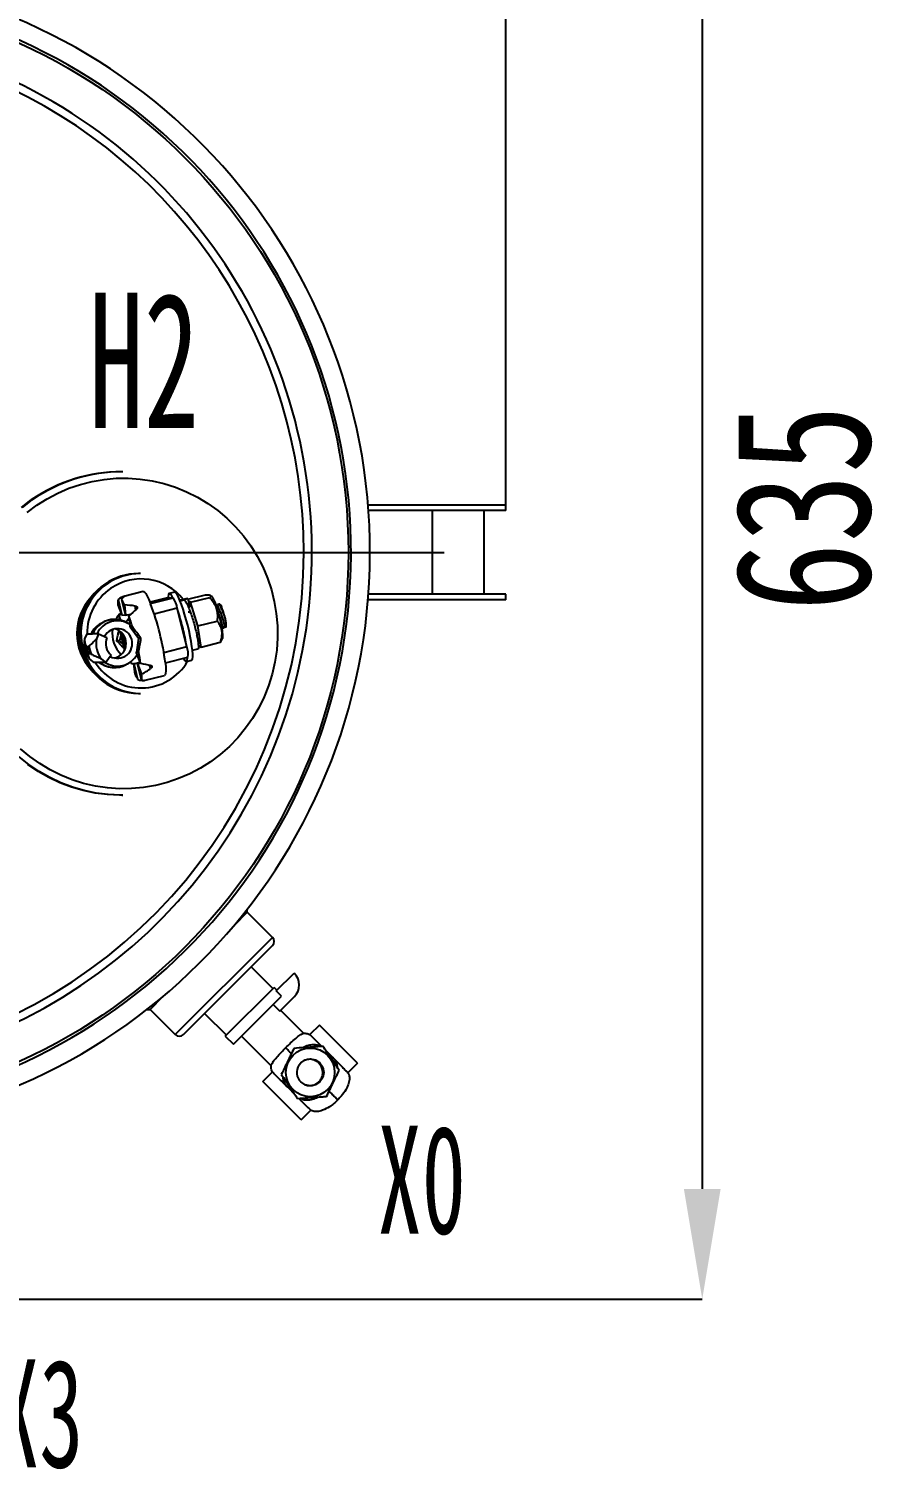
# Model space of a CAD drawing. Header units: millimetres. Extents: x 0 to 6631, y 0 to 4689.
# Drawn here: x 1469 to 1788, y 1236 to 1768 of the extents above; entities that cross this region are included whole.
import ezdxf

# ---------------------------------------------------------------- set-up
doc = ezdxf.new("R2010")
doc.units = ezdxf.units.MM
doc.header["$LTSCALE"] = 13
doc.linetypes.add('CENTERX2', pattern=[101.6, 63.5, -12.7, 12.7, -12.7])
for name, color, linetype in [('2', 3, 'Continuous'), ('中心符号线', 7, 'CENTERX2'), ('中心线', 1, 'CENTERX2'), ('几何体', 7, 'Continuous'), ('尺寸', 3, 'Continuous')]:
    doc.layers.add(name, color=color, linetype=linetype)
doc.styles.add('SLDTEXTSTYLE0', font='hyswlongfangsong.ttf')
doc.styles.add('仿宋体', font='')
doc.styles.get('仿宋体').set_extended_font_data('STFangsong')
doc.dimstyles.new('SLDDIMSTYLE0', dxfattribs={"dimtxt": 50, "dimasz": 40.8, "dimexe": 0, "dimexo": 0.0625, "dimgap": 12.5, "dimtad": 2, "dimdec": 0, "dimrnd": 1e-09, "dimzin": 12, "dimdsep": 46, "dimtxsty": 'SLDTEXTSTYLE0', "dimsah": 1, "dimcen": 0.09, "dimadec": 0, "dimazin": 3, "dimtfac": 1, "dimtdec": 0, "dimtmove": 0, "dimatfit": 0, "dimfxl": 1, "dimfrac": 2, "dimtolj": 1, "dimtzin": 12, "dimarcsym": 0})

# ---------------------------------------------------------------- blocks, each defined once
blk = doc.blocks.new('SW_CENTERMARKSYMBOL_0')
at = {"layer": '中心符号线', "color": 0}
for p, q in [((0, 5), (0, 242)), ((-5, 0), (-242, 0)), ((0, 0), (-2.5, 0)), ((0, 0), (0, 2.5)), ((0, 0), (0, -2.5)), ((0, 0), (2.5, 0)), ((5, 0), (242, 0)), ((0, -5), (0, -242))]:
    blk.add_line(p, q, dxfattribs=at)
blk = doc.blocks.new('*D21')
at = {"layer": 'Defpoints', "color": 0, "transparency": 16777216}
for p in [(1645.45, 1968.59), (1115.85, 1590.21), (1645.45, 1590.21)]:
    blk.add_point(p, dxfattribs=at)
at = {"layer": '尺寸', "color": 0, "lineweight": -2, "transparency": 16777216}
for p, q in [((1115.85, 1590.27), (1115.85, 1968.59)), ((1156.65, 1968.59), (1604.65, 1968.59)), ((1645.45, 1590.27), (1645.45, 1968.59))]:
    blk.add_line(p, q, dxfattribs=at)
at = {"layer": '尺寸', "color": 0, "transparency": 16777216}
for points in [[(1156.65, 1975.39), (1156.65, 1961.79), (1115.85, 1968.59)], [(1604.65, 1975.39), (1604.65, 1961.79), (1645.45, 1968.59)]]:
    blk.add_solid(points, dxfattribs=at)
at = {"layer": '尺寸', "color": 0, "transparency": 16777216, "insert": (1380.65, 2006.09), "char_height": 50, "attachment_point": 5, "style": 'SLDTEXTSTYLE0'}
blk.add_mtext('\\A1;585', dxfattribs=at)
blk = doc.blocks.new('*D22')
at = {"layer": 'Defpoints', "color": 0, "transparency": 16777216}
for p in [(1425.41, 1883.83), (1439.36, 1298.41), (1718.11, 1298.41)]:
    blk.add_point(p, dxfattribs=at)
at = {"layer": '尺寸', "color": 0, "lineweight": -2, "transparency": 16777216}
for p, q in [((1425.48, 1883.83), (1718.11, 1883.83)), ((1718.11, 1843.03), (1718.11, 1339.21)), ((1439.42, 1298.41), (1718.11, 1298.41))]:
    blk.add_line(p, q, dxfattribs=at)
at = {"layer": '尺寸', "color": 0, "transparency": 16777216}
for points in [[(1711.31, 1843.03), (1724.91, 1843.03), (1718.11, 1883.83)], [(1711.31, 1339.21), (1724.91, 1339.21), (1718.11, 1298.41)]]:
    blk.add_solid(points, dxfattribs=at)
at = {"layer": '尺寸', "color": 0, "transparency": 16777216, "insert": (1755.61, 1591.12), "char_height": 50, "attachment_point": 5, "rotation": 90, "style": 'SLDTEXTSTYLE0'}
blk.add_mtext('\\A1;635', dxfattribs=at)

msp = doc.modelspace()

# ---------------------------------------------------------------- linework, layer by layer
at = {"layer": '几何体'}
for p, q in [((1503.62, 1604.56), (1503.27, 1604.56)), ((1645.45, 1592.21), (1594.43, 1592.21)), ((1645.45, 1590.21), (1594.59, 1590.21)), ((1618.31, 1559.21), (1618.31, 1590.21)), ((1637.35, 1559.21), (1637.35, 1590.21)), ((1645.45, 1590.21), (1645.45, 1592.21)), ((1510.17, 1566.88), (1509.46, 1566.88)), ((1501.9, 1557.26), (1503.35, 1551.43)), ((1503.24, 1557.26), (1504.69, 1551.43)), ((1511.21, 1560.22), (1504.02, 1558.4)), ((1520.26, 1557.93), (1513.74, 1556.28)), ((1520.28, 1557.94), (1513.75, 1556.28)), ((1513.93, 1555.81), (1522.31, 1557.94)), ((1520.26, 1557.93), (1520.28, 1557.94)), ((1520.28, 1557.94), (1522.31, 1557.94)), ((1522.75, 1560.05), (1520.83, 1559.56)), ((1524.85, 1556.75), (1526.44, 1557.15)), ((1527.54, 1557.69), (1525.02, 1557.05)), ((1525.03, 1556.98), (1525.18, 1557.04)), ((1525.18, 1557.04), (1527.68, 1557.67)), ((1525.23, 1556.85), (1525.18, 1557.04)), ((1527.53, 1557.61), (1527.68, 1557.67)), ((1527.68, 1557.67), (1528.42, 1554.58)), ((1527.75, 1557.37), (1534.23, 1559.02)), ((1528.74, 1556.28), (1527.9, 1556.77)), ((1528.74, 1556.28), (1535.84, 1558.08)), ((1531.49, 1547.51), (1528.74, 1556.28)), ((1536.52, 1558.48), (1536.1, 1558.81)), ((1645.45, 1557.21), (1594.43, 1557.21)), ((1645.45, 1559.21), (1594.59, 1559.21)), ((1645.45, 1557.21), (1645.45, 1559.21)), ((1501.81, 1555.29), (1503.33, 1551.43)), ((1502.24, 1551.18), (1502.85, 1549.64)), ((1503.35, 1551.43), (1503.33, 1551.43)), ((1503.35, 1551.43), (1504.63, 1551.67)), ((1504.31, 1555.29), (1504.72, 1551.43)), ((1504.72, 1551.43), (1504.69, 1551.43)), ((1504.72, 1551.43), (1506.68, 1551.87)), ((1505.93, 1551.18), (1506.33, 1547.31)), ((1506.3, 1551.52), (1506.21, 1551.76)), ((1508.45, 1553.43), (1508.3, 1554.87)), ((1523.83, 1554.06), (1515.32, 1551.9)), ((1527.36, 1539.87), (1523.83, 1554.06)), ((1528.42, 1554.58), (1527.96, 1554.46)), ((1528.79, 1552.46), (1528.75, 1552.42)), ((1529.14, 1552.16), (1528.87, 1552.34)), ((1538.47, 1554.82), (1538.22, 1554.88)), ((1539.3, 1555.56), (1539.02, 1555.49)), ((1539.63, 1555.5), (1539.41, 1555.55)), ((1496.32, 1548.85), (1495.51, 1548.41)), ((1500.66, 1549.92), (1500.51, 1549.92)), ((1502.52, 1545.58), (1504.29, 1538.46)), ((1504.85, 1548.85), (1506, 1550.48)), ((1505.66, 1548.41), (1504.85, 1548.85)), ((1506.38, 1547.11), (1506.33, 1547.31)), ((1506.38, 1547.11), (1509.46, 1542.94)), ((1507.22, 1547.11), (1506.38, 1547.11)), ((1531.49, 1547.51), (1538.59, 1549.31)), ((1532.63, 1539.68), (1531.49, 1547.51)), ((1540.35, 1546.38), (1540.59, 1546.44)), ((1541.34, 1547.13), (1541.64, 1547.04)), ((1490.31, 1544.59), (1489.52, 1542.75)), ((1490.31, 1544.59), (1492.44, 1544.59)), ((1492.59, 1544.59), (1492.44, 1544.59)), ((1494.71, 1544.59), (1492.59, 1544.59)), ((1494.71, 1544.59), (1493.91, 1542.75)), ((1494.71, 1544.59), (1497.8, 1543.23)), ((1502.46, 1542.02), (1501.43, 1542.02)), ((1502.94, 1543.91), (1502.46, 1542.02)), ((1502.46, 1542.02), (1503.71, 1540.79)), ((1503.4, 1544.83), (1504.72, 1539.54)), ((1509.46, 1542.94), (1508.7, 1537.8)), ((1510.4, 1542.94), (1509.46, 1542.94)), ((1530.99, 1544.01), (1531.02, 1544.04)), ((1531.64, 1540.26), (1532.63, 1539.68)), ((1532.63, 1539.68), (1539.74, 1541.48)), ((1540.09, 1541.87), (1540.5, 1542.79)), ((1489.99, 1540.13), (1490.35, 1539.84)), ((1490.35, 1539.84), (1490.55, 1539.84)), ((1490.55, 1539.84), (1491.17, 1540.13)), ((1491, 1537.22), (1490.76, 1537.03)), ((1491, 1537.22), (1491.21, 1537.22)), ((1491.94, 1537.03), (1491.21, 1537.22)), ((1491.38, 1535.26), (1492.94, 1534.02)), ((1495.78, 1535.26), (1497.34, 1534.02)), ((1499.42, 1536.7), (1497.34, 1534.02)), ((1509.37, 1536.01), (1508.63, 1536.38)), ((1509.54, 1537.8), (1508.7, 1537.8)), ((1508.75, 1537.6), (1508.7, 1537.8)), ((1510.26, 1533.74), (1508.75, 1537.6)), ((1518.86, 1537.71), (1527.36, 1539.87)), ((1519.43, 1533.87), (1527.79, 1535.99)), ((1527.22, 1534.36), (1529.14, 1534.85)), ((1529.44, 1538.5), (1531.47, 1539.01)), ((1495.07, 1534.02), (1492.94, 1534.02)), ((1494.87, 1534.02), (1495.51, 1533.63)), ((1495.21, 1534.02), (1495.07, 1534.02)), ((1497.34, 1534.02), (1495.21, 1534.02)), ((1495.51, 1533.63), (1496.32, 1533.19)), ((1500.51, 1532.12), (1500.66, 1532.12)), ((1504.85, 1533.19), (1505.66, 1533.63)), ((1506.58, 1533.74), (1506.45, 1534.12)), ((1506.58, 1533.74), (1506.53, 1534.18)), ((1507.79, 1533.49), (1510.1, 1534.15)), ((1507.79, 1533.49), (1507.82, 1533.49)), ((1508.19, 1529.62), (1507.79, 1533.49)), ((1510.19, 1533.93), (1507.82, 1533.49)), ((1509.27, 1527.65), (1507.82, 1533.49)), ((1509.15, 1533.49), (1510.2, 1533.89)), ((1510.6, 1527.65), (1509.15, 1533.49)), ((1509.15, 1533.49), (1509.18, 1533.49)), ((1510.28, 1533.73), (1509.18, 1533.49)), ((1510.7, 1529.62), (1509.18, 1533.49)), ((1514.04, 1531.78), (1513.55, 1533.03)), ((1511.89, 1527.38), (1519.07, 1529.2)), ((1509.46, 1522.54), (1510.17, 1522.54)), ((1503.27, 1484.86), (1503.62, 1484.86)), ((1544.98, 1436.85), (1549.73, 1441.6)), ((1549.73, 1441.6), (1549.73, 1442.72)), ((1559.07, 1432.26), (1549.73, 1441.6)), ((1523.1, 1396.29), (1559.07, 1432.26)), ((1526.1, 1396.29), (1559.07, 1429.26)), ((1559.25, 1413.36), (1551.2, 1421.4)), ((1560.47, 1412.46), (1567.06, 1419.05)), ((1567.21, 1418.91), (1567.06, 1419.05)), ((1541.61, 1395.72), (1559.64, 1413.75)), ((1560.7, 1412.69), (1559.64, 1413.75)), ((1562.38, 1410.55), (1560.47, 1412.46)), ((1513.76, 1405.63), (1518.5, 1410.37)), ((1544.58, 1392.75), (1562.38, 1410.55)), ((1559.26, 1407.43), (1561.73, 1404.95)), ((1561.73, 1404.95), (1567.21, 1410.43)), ((1512.64, 1405.63), (1513.76, 1405.63)), ((1513.76, 1405.63), (1523.1, 1396.29)), ((1533.96, 1404.15), (1542, 1396.11)), ((1570.57, 1396.81), (1562.08, 1405.3)), ((1576.43, 1399.85), (1572.86, 1396.28)), ((1572.86, 1396.28), (1573.25, 1395.97)), ((1590.58, 1385.71), (1576.43, 1399.85)), ((1541.61, 1395.72), (1544.58, 1392.75)), ((1547.58, 1395.75), (1558.54, 1384.79)), ((1578.76, 1390.46), (1581.38, 1387.84)), ((1590.58, 1385.71), (1587.01, 1382.14)), ((1555.5, 1378.92), (1559.07, 1382.49)), ((1559.39, 1382.11), (1559.07, 1382.49)), ((1586.69, 1382.53), (1587.01, 1382.14)), ((1569.65, 1364.78), (1555.5, 1378.92)), ((1564.7, 1376.8), (1567.32, 1374.18)), ((1583.23, 1372.13), (1583.14, 1372.04)), ((1569.65, 1364.78), (1573.22, 1368.35)), ((1573.21, 1368.35), (1572.83, 1368.67))]:
    msp.add_line(p, q, dxfattribs=at)
at = {"layer": '几何体', "flags": 128}
for points in [[(1471.89, 1592.15), (1475.68, 1594.55), (1479.64, 1596.65), (1483.75, 1598.42), (1487.98, 1599.86), (1492.32, 1600.96), (1496.73, 1601.72), (1501.18, 1602.12), (1505.65, 1602.17), (1510.11, 1601.86), (1514.53, 1601.21), (1518.88, 1600.2), (1523.15, 1598.85), (1527.3, 1597.17), (1531.3, 1595.17), (1535.14, 1592.85), (1538.78, 1590.24), (1542.21, 1587.34), (1545.41, 1584.19), (1548.35, 1580.79), (1551.01, 1577.16), (1553.39, 1573.34), (1555.46, 1569.34), (1557.22, 1565.19), (1558.64, 1560.91), (1559.73, 1556.54), (1560.48, 1552.09), (1560.88, 1547.59), (1560.93, 1543.08), (1560.63, 1538.57), (1559.98, 1534.11), (1558.98, 1529.71), (1557.65, 1525.4), (1555.98, 1521.21), (1553.99, 1517.17), (1551.7, 1513.3), (1549.11, 1509.62), (1546.25, 1506.15), (1543.12, 1502.93), (1539.75, 1499.96), (1536.17, 1497.27), (1532.38, 1494.87), (1528.42, 1492.77), (1524.31, 1491), (1520.08, 1489.56), (1515.74, 1488.46), (1511.33, 1487.7), (1506.88, 1487.3), (1502.41, 1487.25), (1497.95, 1487.56), (1493.53, 1488.21), (1489.18, 1489.22), (1484.91, 1490.57), (1480.76, 1492.25), (1476.76, 1494.25), (1472.92, 1496.57), (1469.28, 1499.18), (1465.85, 1502.08)], [(1466.16, 1591.38), (1469.81, 1594.11)], [(1466.51, 1591.38), (1470.16, 1594.11)], [(1468.31, 1589.46), (1471.89, 1592.15)], [(1511.21, 1560.22), (1511.28, 1560.23), (1511.68, 1560.04), (1512.16, 1559.47), (1512.71, 1558.54), (1513.33, 1557.26), (1513.98, 1555.68)], [(1522.18, 1557.94), (1521.81, 1558.62), (1521.37, 1559.25), (1521, 1559.55), (1520.71, 1559.5), (1520.52, 1559.11), (1520.42, 1558.39), (1520.4, 1557.94)], [(1527.68, 1547.74), (1527.13, 1549.81), (1526.55, 1551.82), (1525.96, 1553.71), (1525.36, 1555.42), (1524.78, 1556.92), (1524.23, 1558.16), (1523.73, 1559.11), (1523.29, 1559.74), (1522.92, 1560.04), (1522.75, 1560.05)], [(1537.39, 1557.07), (1537.84, 1555.96), (1538.32, 1554.63), (1538.79, 1553.11), (1539.25, 1551.48), (1539.66, 1549.82), (1540.02, 1548.19), (1540.3, 1546.66), (1540.5, 1545.31), (1540.6, 1544.18), (1540.61, 1543.34), (1540.51, 1542.81), (1540.5, 1542.79)], [(1529.14, 1534.85), (1529.25, 1534.91), (1529.45, 1535.3), (1529.55, 1536.02), (1529.55, 1537.06), (1529.46, 1538.37), (1529.26, 1539.94), (1528.98, 1541.71), (1528.62, 1543.63), (1528.18, 1545.66), (1527.68, 1547.74)], [(1526.08, 1535.56), (1526.23, 1535.3), (1526.67, 1534.67), (1527.04, 1534.38), (1527.33, 1534.42), (1527.53, 1534.81), (1527.63, 1535.54), (1527.64, 1535.95)], [(1519.44, 1533.74), (1519.57, 1532.16), (1519.59, 1530.88), (1519.5, 1529.95), (1519.3, 1529.38), (1519.07, 1529.2)], [(1503.62, 1484.86), (1502.85, 1484.86), (1498.31, 1485.1), (1493.81, 1485.68), (1489.36, 1486.62), (1485, 1487.89), (1480.75, 1489.49), (1476.63, 1491.42), (1472.67, 1493.67), (1468.89, 1496.21), (1465.32, 1499.04)], [(1503.27, 1484.86), (1502.5, 1484.86), (1497.96, 1485.1), (1493.46, 1485.68), (1489.01, 1486.62), (1484.65, 1487.89), (1480.4, 1489.49), (1476.28, 1491.42), (1472.32, 1493.67), (1468.54, 1496.21)], [(1568.82, 1385.01), (1569.5, 1385.85), (1571.12, 1386.94), (1573.04, 1387.32), (1574.95, 1386.94), (1576.57, 1385.85), (1577.66, 1384.23), (1578.04, 1382.32), (1577.66, 1380.4), (1576.57, 1378.78), (1574.96, 1377.7), (1573.03, 1377.32), (1571.13, 1377.7), (1569.5, 1378.78), (1569.5, 1378.78)]]:
    msp.add_lwpolyline(points, dxfattribs=at)
at = {"layer": '几何体'}
for centre, radius in [((1380.65, 1574.71), 206.5), ((1573.04, 1382.32), 9.02)]:
    msp.add_circle(centre, radius, dxfattribs=at)
for centre, radius, start, end in [((1380.65, 1574.71), 214.5, 96.0211, 83.9789), ((1380.65, 1574.71), 207.5, 96.225, 83.775), ((1380.65, 1574.71), 193, 198.2521, 68.3378), ((1380.65, 1574.71), 190, 0, 66.7323), ((1503.29, 1545.69), 58.87, 90.0224, 124.668), ((1503.65, 1545.69), 58.87, 90.0224, 124.668), ((1380.65, 1574.71), 190, 201.4283, 0), ((1509.47, 1545.08), 21.8, 90.0198, 124.6706), ((1510.17, 1545.08), 21.8, 90.0198, 124.6706), ((1509.67, 1544.74), 22.2, 124.5955, 269.4622), ((1510.38, 1544.74), 22.2, 124.5955, 269.4622), ((1510.45, 1545.02), 19.86, 38.241, 124.6305), ((1506.15, 1544.71), 19.51, 136.5553, 223.4447), ((1510.7, 1544.74), 20.24, 124.7585, 180.4092), ((1510.58, 1555.86), 8.78, 170.8224, 183.6976), ((1492.43, 1550.09), 12.98, 23.6425, 33.5497), ((1515.11, 1552.87), 8.8, 7.722, 35.1011), ((1533.97, 1555.95), 3.6, 18.0987, 44.7573), ((1506.67, 1544.71), 19.54, 149.864, 210.136), ((1510.55, 1544.76), 10.76, 134.8952, 151.3969), ((1572.46, 1561.82), 71.02, 188.62, 189.8053), ((1420.34, 1521.72), 90.51, 16.2945, 18.9953), ((1423.11, 1521.44), 97.11, 7.276, 20.6492), ((1441.2, 1526.09), 87.16, 14.0526, 18.1021), ((1517.72, 1545.59), 24.21, 13.3287, 22.0386), ((1499.53, 1541.07), 8.36, 118.6916, 155.1187), ((1500.53, 1541.11), 8.81, 90.1276, 156.7273), ((1500.66, 1541.14), 8.78, 61.4487, 156.8243), ((1501.7, 1541.13), 8.28, 55.8741, 155.3162), ((1501.71, 1541), 5.48, 240.8717, 151.4461), ((1510.61, 1544.71), 10.83, 172.0463, 226.037), ((1499.42, 1541.02), 5.51, 282.2344, 77.7656), ((1446.17, 1526.93), 82.15, 9.6844, 14.3223), ((1498.54, 1541.02), 9.19, 169.1164, 218.8088), ((1502.94, 1541.02), 9.19, 169.1164, 218.8088), ((1502.87, 1541.02), 5.53, 156.4998, 231.4254), ((1500.17, 1541.02), 10.23, 184.9639, 202.9614), ((1500.67, 1541.02), 10.38, 186.4958, 201.4295), ((1500.87, 1541.02), 10.38, 186.4958, 201.4295), ((1501.36, 1541.02), 10.23, 184.9639, 202.9614), ((1501.7, 1540.91), 8.28, 236.236, 331.7064), ((1429.11, 1521.29), 82.11, 8.7177, 11.6003), ((1520.5, 1537.15), 7.38, 350.9466, 21.6046), ((1510.45, 1544.43), 19.89, 211.5629, 329.955), ((1500.52, 1540.88), 8.76, 231.5228, 269.9779), ((1500.66, 1540.87), 8.75, 231.5121, 298.6542), ((1520.08, 1534.83), 12.98, 203.6425, 213.5497), ((1501.93, 1529.05), 8.78, 350.8224, 3.6976), ((1557.57, 1430.76), 2.12, 315, 45), ((1562.96, 1414.67), 6, 315, 45), ((1524.6, 1397.79), 2.12, 225, 315), ((1573.04, 1382.32), 5, 147.4607, 225)]:
    msp.add_arc(centre, radius, start, end, dxfattribs=at)
for centre, major_axis, ratio, start_param, end_param in [((1508.17, 1542.94), (-4.24, 15.43), 0.547439, 6.237934, 6.542627), ((1508.17, 1542.94), (-3.69, 15.57), 0.277568, 0.038458, 0.343151), ((1511.06, 1543.68), (23.83, 18.58), 0.376296, 1.609947, 1.648217), ((1511.06, 1543.68), (29.87, -5.59), 0.349781, 1.728365, 1.863363), ((1511.06, 1543.68), (20.42, 19.58), 0.31735, 1.382995, 1.517993), ((1508.17, 1542.94), (-10.4, 13.85), 0.10309, 4.635132, 4.939824), ((1508.17, 1542.94), (2.59, 17.14), 0.127056, 4.426871, 4.731564), ((1511.06, 1543.68), (29.87, -5.59), 0.349781, 4.627723, 4.668407), ((1511.06, 1543.68), (26.99, -7.07), 0.352431, 4.775187, 4.910184), ((1511.06, 1543.68), (23.83, 18.58), 0.376296, 4.412577, 4.547575), ((1508.17, 1542.94), (-4.24, 15.43), 0.547439, 2.791649, 3.026316), ((1508.17, 1542.94), (-3.69, 15.57), 0.277568, 2.875358, 3.14584)]:
    msp.add_ellipse(centre, major_axis=major_axis, ratio=ratio, start_param=start_param, end_param=end_param, dxfattribs=at)
for points, knots in [([(1526.44, 1557.15), (1526.62, 1556.95), (1526.99, 1556.53), (1527.67, 1555.2), (1528.4, 1553.45), (1529.15, 1551.33), (1529.87, 1549.01), (1530.51, 1546.64), (1531.04, 1544.36), (1531.43, 1542.34), (1531.65, 1540.69), (1531.69, 1539.57), (1531.62, 1539.02), (1531.48, 1539.07), (1531.45, 1539.08)], [0, 0, 0, 0, 0.087656, 0.176775, 0.264431, 0.352087, 0.441206, 0.528862, 0.616518, 0.705636, 0.793292, 0.880949, 0.970067, 1, 1, 1, 1]), ([(1534.23, 1559.02), (1534.59, 1559.02), (1535.3, 1559.01), (1536.01, 1558.9), (1536.29, 1558.66), (1536.16, 1558.37), (1535.93, 1558.16), (1535.84, 1558.08)], [0, 0, 0, 0, 0.213245, 0.431498, 0.645486, 0.868042, 1, 1, 1, 1]), ([(1535.84, 1558.08), (1536.27, 1557.54), (1537.15, 1556.45), (1538.11, 1554.61), (1538.65, 1552.61), (1538.74, 1550.83), (1538.63, 1549.72), (1538.59, 1549.31)], [0, 0, 0, 0, 0.213245, 0.431498, 0.645486, 0.868042, 1, 1, 1, 1]), ([(1508.3, 1554.87), (1508.41, 1554.85), (1508.62, 1554.81), (1508.86, 1554.65), (1509.01, 1554.44), (1509.05, 1554.19), (1508.98, 1553.93), (1508.84, 1553.78), (1508.76, 1553.7)], [0, 0, 0, 0, 0.163826, 0.327654, 0.491393, 0.654851, 0.818278, 1, 1, 1, 1]), ([(1528.86, 1552.39), (1528.7, 1552.43), (1528.37, 1552.51), (1528.04, 1552.59), (1527.88, 1552.63)], [0, 0, 0, 0, 0.499995, 1, 1, 1, 1]), ([(1528.06, 1554.22), (1528.06, 1554.24), (1528.09, 1554.54), (1528.21, 1554.52), (1528.32, 1554.5)], [0, 0, 0, 0, 0.0597901, 1, 1, 1, 1]), ([(1538.92, 1555.42), (1538.81, 1555.31), (1538.62, 1555.12), (1538.43, 1554.93), (1538.35, 1554.85)], [0, 0, 0, 0, 0.577998, 1, 1, 1, 1]), ([(1541.33, 1547.18), (1541.35, 1547.22), (1541.39, 1547.32), (1541.23, 1548.17), (1540.91, 1549.45), (1540.45, 1550.98), (1539.89, 1552.51), (1539.32, 1553.79), (1538.82, 1554.64), (1538.58, 1554.73), (1538.48, 1554.78)], [0, 0, 0, 0, 0.108343, 0.239994, 0.370508, 0.501754, 0.633001, 0.763514, 0.895165, 1, 1, 1, 1]), ([(1540.58, 1546.47), (1540.6, 1546.52), (1540.66, 1546.63), (1540.49, 1547.61), (1540.15, 1549.05), (1539.65, 1550.74), (1539.17, 1552.14), (1538.9, 1552.76), (1538.82, 1552.92)], [0, 0, 0, 0, 0.173239, 0.364165, 0.553445, 0.743785, 0.934125, 1, 1, 1, 1]), ([(1541.27, 1551.18), (1541.08, 1551.75), (1540.69, 1552.88), (1540.06, 1554.34), (1539.49, 1555.26), (1539.09, 1555.61), (1538.97, 1555.4), (1538.94, 1555.34)], [0, 0, 0, 0, 0.227228, 0.45319, 0.681117, 0.907503, 1, 1, 1, 1]), ([(1540.16, 1554.68), (1540, 1554.92), (1539.69, 1555.41), (1539.4, 1555.66), (1539.31, 1555.54), (1539.31, 1555.53)], [0, 0, 0, 0, 0.476206, 0.951324, 1, 1, 1, 1]), ([(1539.62, 1555.46), (1539.63, 1555.47), (1539.7, 1555.52), (1539.9, 1555.21), (1540.09, 1554.82), (1540.16, 1554.68)], [0, 0, 0, 0, 0.125957, 0.69443, 1, 1, 1, 1]), ([(1541.27, 1551.18), (1541.38, 1550.69), (1541.61, 1549.71), (1541.81, 1548.42), (1541.88, 1547.5), (1541.82, 1547.02), (1541.7, 1547.07), (1541.65, 1547.08)], [0, 0, 0, 0, 0.21827, 0.436545, 0.654182, 0.866673, 1, 1, 1, 1]), ([(1501.43, 1542.02), (1501.46, 1542.19), (1501.61, 1542.95), (1501.86, 1544.17), (1502.12, 1545.25), (1502.22, 1545.7)], [0, 0, 0, 0, 0.143677, 0.649752, 1, 1, 1, 1]), ([(1538.59, 1549.31), (1538.8, 1549.01), (1539.34, 1548.25), (1539.97, 1546.89), (1540.33, 1545.27), (1540.26, 1543.59), (1539.99, 1542.34), (1539.78, 1541.64), (1539.74, 1541.48)], [0, 0, 0, 0, 0.136843, 0.346229, 0.555177, 0.749713, 0.944655, 1, 1, 1, 1]), ([(1540.6, 1546.45), (1540.72, 1546.56), (1540.97, 1546.79), (1541.22, 1547.02), (1541.35, 1547.13)], [0, 0, 0, 0, 0.500005, 1, 1, 1, 1]), ([(1489.52, 1542.75), (1489.53, 1542.35), (1489.56, 1541.21), (1489.82, 1540.55), (1489.99, 1540.13)], [0, 0, 0, 0, 0.358563, 1, 1, 1, 1]), ([(1493.91, 1542.75), (1493.55, 1542.35), (1492.53, 1541.21), (1491.7, 1540.55), (1491.17, 1540.13)], [0, 0, 0, 0, 0.358563, 1, 1, 1, 1]), ([(1504.09, 1539.26), (1503.98, 1539.37), (1503.33, 1540.01), (1502.45, 1540.94), (1501.71, 1541.72), (1501.43, 1542.02)], [0, 0, 0, 0, 0.114078, 0.670241, 1, 1, 1, 1]), ([(1539.74, 1541.48), (1539.9, 1541.61), (1540.08, 1541.76), (1540.07, 1541.87), (1540.07, 1541.88)], [0, 0, 0, 0, 0.8954225, 1, 1, 1, 1]), ([(1490.76, 1537.03), (1490.78, 1536.84), (1490.81, 1536.45), (1490.98, 1535.89), (1491.29, 1535.4), (1491.38, 1535.26)], [0, 0, 0, 0, 0.415167, 0.831259, 1, 1, 1, 1]), ([(1491.94, 1537.03), (1492.41, 1536.84), (1493.35, 1536.45), (1494.59, 1535.89), (1495.51, 1535.4), (1495.78, 1535.26)], [0, 0, 0, 0, 0.4151672, 0.8312595, 1, 1, 1, 1]), ([(1513.92, 1532.96), (1514.01, 1532.93), (1514.2, 1532.88), (1514.38, 1532.71), (1514.47, 1532.49), (1514.44, 1532.25), (1514.31, 1532), (1514.13, 1531.86), (1514.04, 1531.78)], [0, 0, 0, 0, 0.163826, 0.327654, 0.491393, 0.654851, 0.818278, 1, 1, 1, 1]), ([(1563.94, 1391.42), (1564.56, 1392.02), (1565.85, 1393.3), (1567.7, 1394.98), (1569.29, 1396.19), (1570.37, 1396.74), (1570.51, 1396.79), (1570.57, 1396.81)], [0, 0, 0, 0, 0.193516, 0.406828, 0.619695, 0.833542, 1, 1, 1, 1]), ([(1570.57, 1396.81), (1571, 1396.8), (1571.76, 1396.8), (1572.52, 1396.51), (1572.83, 1396.31), (1572.86, 1396.28)], [0, 0, 0, 0, 0.53998, 0.946274, 1, 1, 1, 1]), ([(1558.55, 1384.79), (1558.58, 1384.87), (1558.63, 1385.05), (1559.28, 1386.26), (1560.55, 1387.86), (1562.22, 1389.68), (1563.42, 1390.89), (1563.94, 1391.42)], [0, 0, 0, 0, 0.199828, 0.401922, 0.618692, 0.832327, 1, 1, 1, 1]), ([(1567.02, 1391.21), (1566.61, 1390.37), (1565.78, 1388.66), (1564.55, 1386.12), (1563.38, 1383.73), (1562.68, 1382.28), (1562.33, 1381.55)], [0, 0, 0, 0, 0.267276, 0.541818, 0.768445, 1, 1, 1, 1]), ([(1566.08, 1389.28), (1565.72, 1389.64), (1564.86, 1390.5), (1564.28, 1391.08), (1563.94, 1391.42)], [0, 0, 0, 0, 0.416571, 1, 1, 1, 1]), ([(1577.73, 1391.98), (1577.27, 1391.95), (1575.94, 1391.85), (1573.63, 1391.68), (1570.44, 1391.46), (1568.27, 1391.3), (1567.02, 1391.21)], [0, 0, 0, 0, 0.131547, 0.383647, 0.643559, 1, 1, 1, 1]), ([(1576.72, 1391.91), (1576.36, 1392.07), (1575.51, 1392.46), (1573.98, 1392.56), (1572.12, 1392.36), (1570.95, 1391.77), (1570.3, 1391.45)], [0, 0, 0, 0, 0.172022, 0.416647, 0.679411, 1, 1, 1, 1]), ([(1573.25, 1395.97), (1573.32, 1395.9), (1573.46, 1395.76), (1574.57, 1394.64), (1575.87, 1393.35), (1576.95, 1392.27), (1577.27, 1391.95)], [0, 0, 0, 0, 0.29245, 0.584839, 0.877228, 1, 1, 1, 1]), ([(1583.75, 1383.09), (1583.22, 1383.86), (1582.16, 1385.44), (1580.58, 1387.77), (1579.09, 1389.98), (1578.19, 1391.31), (1577.73, 1391.98)], [0, 0, 0, 0, 0.267276, 0.541818, 0.768445, 1, 1, 1, 1]), ([(1577.63, 1382.82), (1577.54, 1383.34), (1577.36, 1384.37), (1576.45, 1385.7), (1575.19, 1386.68), (1573.65, 1387.19), (1572.01, 1387.18), (1570.46, 1386.62), (1569.41, 1385.79), (1568.95, 1385.18), (1568.82, 1385.01)], [0, 0, 0, 0, 0.132095, 0.264168, 0.396922, 0.532469, 0.668255, 0.806625, 0.945503, 1, 1, 1, 1]), ([(1583.16, 1383.96), (1583.14, 1384.28), (1583.08, 1385.16), (1582.5, 1386.54), (1581.76, 1387.4), (1581.38, 1387.84)], [0, 0, 0, 0, 0.22099, 0.603154, 1, 1, 1, 1]), ([(1581.38, 1387.84), (1582.15, 1387.06), (1583.71, 1385.51), (1585.38, 1383.84), (1586.48, 1382.74), (1586.62, 1382.6), (1586.69, 1382.53)], [0, 0, 0, 0, 0.250026, 0.5, 0.749974, 1, 1, 1, 1]), ([(1559.07, 1382.49), (1559, 1382.62), (1558.76, 1383.01), (1558.55, 1383.79), (1558.55, 1384.44), (1558.55, 1384.79)], [0, 0, 0, 0, 0.182488, 0.571881, 1, 1, 1, 1]), ([(1564.7, 1376.8), (1563.92, 1377.58), (1562.37, 1379.13), (1560.7, 1380.79), (1559.6, 1381.9), (1559.46, 1382.04), (1559.39, 1382.11)], [0, 0, 0, 0, 0.249999, 0.5, 0.750001, 1, 1, 1, 1]), ([(1562.33, 1381.55), (1562.85, 1380.77), (1563.92, 1379.2), (1565.5, 1376.87), (1566.99, 1374.66), (1567.89, 1373.33), (1568.35, 1372.66)], [0, 0, 0, 0, 0.2672762, 0.5418181, 0.7684451, 1, 1, 1, 1]), ([(1562.92, 1380.68), (1562.94, 1380.36), (1563, 1379.48), (1563.58, 1378.1), (1564.32, 1377.24), (1564.7, 1376.8)], [0, 0, 0, 0, 0.222972, 0.604107, 1, 1, 1, 1]), ([(1569.5, 1378.78), (1569.95, 1378.44), (1570.83, 1377.76), (1572.49, 1377.36), (1574.16, 1377.51), (1575.68, 1378.21), (1576.86, 1379.36), (1577.57, 1380.82), (1577.72, 1382.03), (1577.64, 1382.69), (1577.63, 1382.82)], [0, 0, 0, 0, 0.1407995, 0.2816009, 0.4220955, 0.5601189, 0.6973956, 0.832652, 0.9667058, 1, 1, 1, 1]), ([(1579.06, 1373.43), (1579.47, 1374.27), (1580.3, 1375.98), (1581.53, 1378.51), (1582.69, 1380.91), (1583.4, 1382.36), (1583.75, 1383.09)], [0, 0, 0, 0, 0.267276, 0.541818, 0.768445, 1, 1, 1, 1]), ([(1587.01, 1382.14), (1587.05, 1382.08), (1587.22, 1381.8), (1587.43, 1381.25), (1587.55, 1380.5), (1587.54, 1379.32), (1587.27, 1378.41), (1587.07, 1377.75)], [0, 0, 0, 0, 0.050272, 0.220214, 0.378002, 0.550604, 1, 1, 1, 1]), ([(1583.23, 1372.13), (1583.14, 1372.21), (1582.97, 1372.39), (1582.3, 1373.05), (1581.37, 1373.99), (1580.41, 1374.95), (1580, 1375.36)], [0, 0, 0, 0, 0.231093, 0.462188, 0.771364, 1, 1, 1, 1]), ([(1587.07, 1377.75), (1586.8, 1377.12), (1586.2, 1375.74), (1584.8, 1373.79), (1583.69, 1372.61), (1583.23, 1372.13)], [0, 0, 0, 0, 0.327432, 0.722961, 1, 1, 1, 1]), ([(1568.35, 1372.66), (1569.6, 1372.75), (1571.74, 1372.9), (1574.92, 1373.13), (1577.24, 1373.3), (1578.6, 1373.39), (1579.06, 1373.43)], [0, 0, 0, 0, 0.356439, 0.608129, 0.868454, 1, 1, 1, 1]), ([(1572.83, 1368.67), (1572.76, 1368.74), (1572.62, 1368.87), (1571.5, 1370), (1570.21, 1371.29), (1569.13, 1372.37), (1568.81, 1372.69)], [0, 0, 0, 0, 0.2923713, 0.5847445, 0.8771177, 1, 1, 1, 1]), ([(1569.36, 1372.73), (1569.71, 1372.57), (1570.56, 1372.18), (1572.1, 1372.07), (1573.97, 1372.28), (1575.14, 1372.87), (1575.79, 1373.19)], [0, 0, 0, 0, 0.172097, 0.416141, 0.678174, 1, 1, 1, 1]), ([(1583.14, 1372.04), (1582.68, 1371.61), (1581.75, 1370.73), (1579.87, 1369.32), (1578.48, 1368.68), (1577.6, 1368.29)], [0, 0, 0, 0, 0.266654, 0.541385, 1, 1, 1, 1]), ([(1577.6, 1368.28), (1577.27, 1368.18), (1576.62, 1367.97), (1575.69, 1367.82), (1574.86, 1367.81), (1574.1, 1367.93), (1573.56, 1368.13), (1573.28, 1368.31), (1573.21, 1368.35)], [0, 0, 0, 0, 0.233975, 0.449095, 0.621735, 0.7798, 0.949594, 1, 1, 1, 1])]:
    msp.add_open_spline(points, degree=3, knots=knots, dxfattribs=at)

# ---------------------------------------------------------------- block references
at = {"layer": '中心线'}
msp.add_blockref('SW_CENTERMARKSYMBOL_0', (1380.65, 1574.71), dxfattribs=at)

# ---------------------------------------------------------------- texts
at = {"layer": '2', "style": '仿宋体', "width": 0.6}
for s, height, p in [('H2', 50, (1491.07, 1620.76)), ('X0', 40, (1597.98, 1322.65)), ('X3', 40, (1456.44, 1236.16))]:
    msp.add_text(s, height=height, dxfattribs=at).set_placement(p)

# ---------------------------------------------------------------- dimensions: what is measured, and where the dimension line sits
at = {"layer": '尺寸'}
dim = msp.add_linear_dim(base=(1645.45, 1968.59), p1=(1115.85, 1590.21), p2=(1645.45, 1590.21), text='585', dimstyle='SLDDIMSTYLE0', override={"dimpost": ''}, dxfattribs=at)
dim.commit()
dim.dimension.update_dxf_attribs({"geometry": '*D21', "text_midpoint": (1380.65, 2006.09)})
dim = msp.add_linear_dim(base=(1718.11, 1298.41), p1=(1425.41, 1883.83), p2=(1439.36, 1298.41), angle=90, text='635', dimstyle='SLDDIMSTYLE0', override={"dimpost": ''}, dxfattribs=at)
dim.commit()
dim.dimension.update_dxf_attribs({"geometry": '*D22', "text_midpoint": (1755.61, 1591.12)})

doc.saveas('drawing.dxf')
